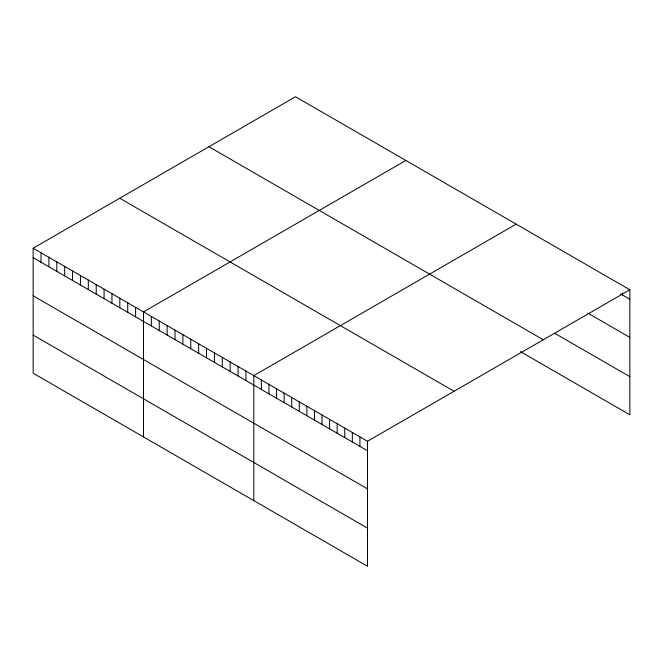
<?xml version="1.0" encoding="UTF-8"?>
<svg xmlns="http://www.w3.org/2000/svg" width="663" height="663" viewBox="0 0 663 663"><rect width="100%" height="100%" fill="white"/><g stroke="black" fill="none" stroke-linecap="round" stroke-linejoin="round"><path stroke-width="0.99" d="M33.15 248.219L367.493 441.251L367.493 566.252L33.15 373.219L33.15 248.219L295.507 96.748L629.85 289.781L629.85 414.781L520.38 351.581M405.839 160.446L143.481 311.917L143.481 436.925M516.17 224.144L253.813 375.614L253.813 500.623M367.493 441.251L629.85 289.781M620.585 293.916L629.85 299.262M587.75 313.077L629.85 337.384M554.906 333.39L629.85 376.659M208.928 146.73L543.27 339.763M119.73 198.229L454.072 391.261M33.15 257.7L367.493 450.732M33.15 295.822L367.493 488.855M33.15 335.097L367.493 528.129M622.275 292.988L622.275 294.886M359.918 436.876L359.918 446.356M352.335 432.5L352.335 441.981M344.76 428.124L344.76 437.605M337.177 423.748L337.177 433.229M329.602 419.372L329.602 428.853M322.019 414.997L322.019 424.486M314.444 410.621L314.444 420.11M306.861 406.245L306.861 415.734M299.286 401.869L299.286 411.358M291.712 397.493L291.712 406.983M284.129 393.118L284.129 402.607M276.554 388.742L276.554 398.231M268.971 384.366L268.971 393.855M261.396 379.99L261.396 389.479M245.932 371.065L245.932 380.554M238.058 366.515L238.058 376.004M230.177 361.965L230.177 371.454M222.296 357.415L222.296 366.904M214.414 352.865L214.414 362.354M206.533 348.315L206.533 357.805M198.651 343.766L198.651 353.255M190.77 339.216L190.77 348.705M182.889 334.666L182.889 344.155M175.007 330.116L175.007 339.605M167.126 325.566L167.126 335.055M159.244 321.016L159.244 330.505M151.363 316.466L151.363 325.956M135.6 307.367L135.6 316.856M127.719 302.817L127.719 312.306M119.837 298.267L119.837 307.756M111.956 293.717L111.956 303.206M104.074 289.167L104.074 298.657M96.201 284.618L96.201 294.107M88.32 280.068L88.32 289.557M80.438 275.518L80.438 284.999M72.557 270.968L72.557 280.449M64.676 266.418L64.676 275.899M56.794 261.868L56.794 271.349M48.913 257.319L48.913 266.799M41.031 252.769L41.031 262.25"/></g></svg>
